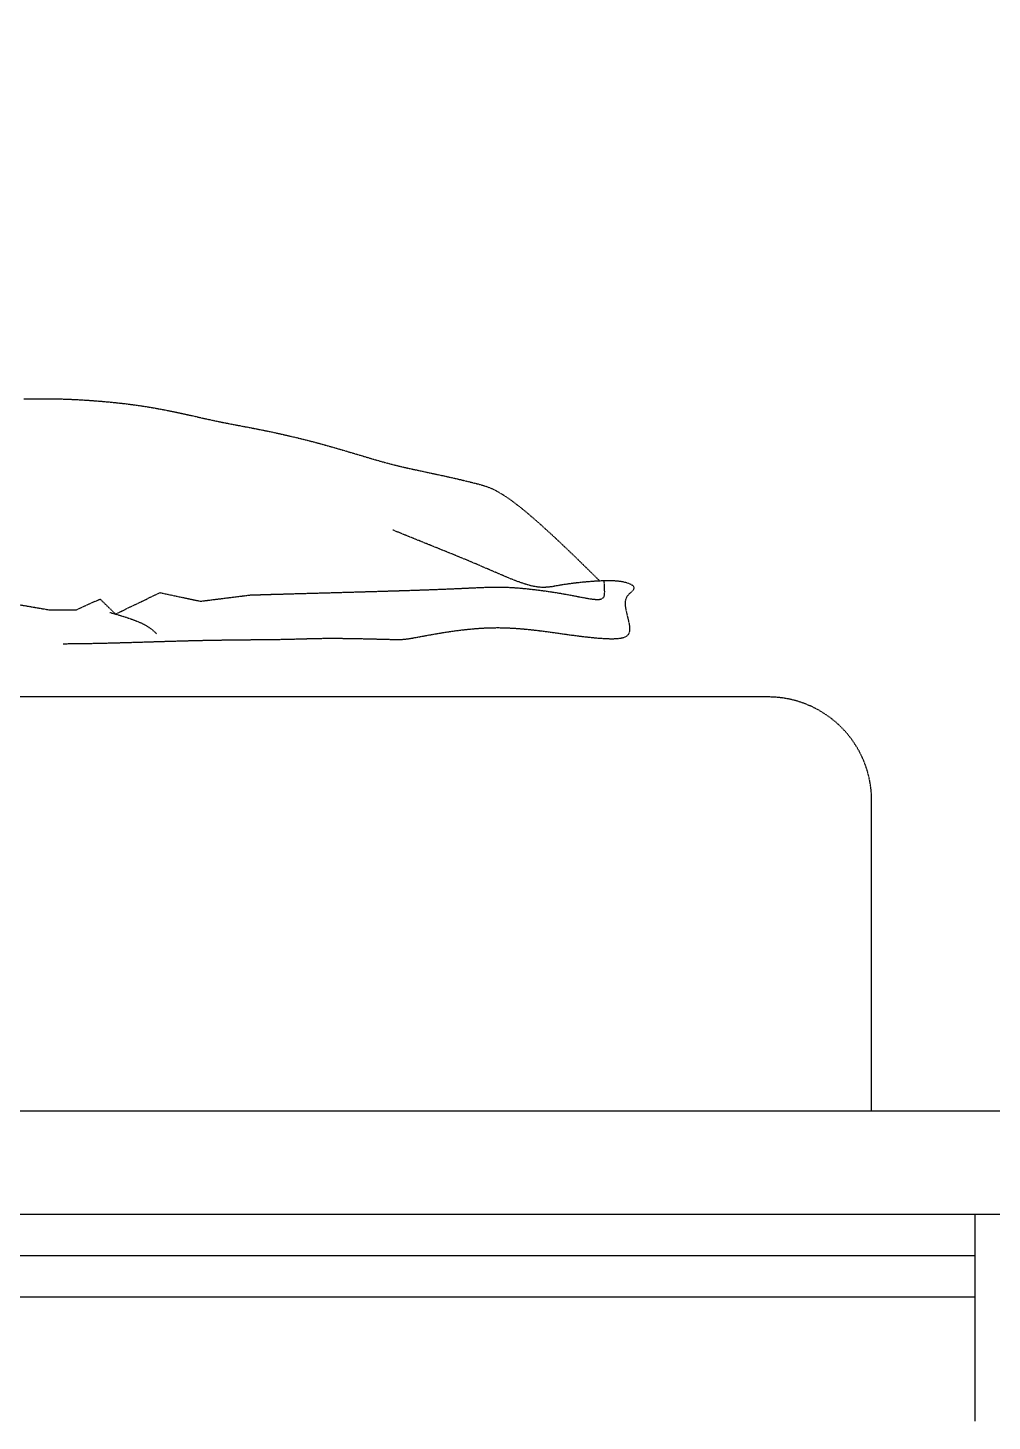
# Model space of a CAD drawing. Header units: millimetres. Extents: x 84840 to 206424, y -288515 to -124389.
# Drawn here: x 113999 to 114349, y -200901 to -200396 of the extents above; entities that cross this region are included whole.
import ezdxf

# ---------------------------------------------------------------- set-up
doc = ezdxf.new("R2010")
doc.units = ezdxf.units.MM
doc.linetypes.add('DASHED2', pattern=[0.375, 0.25, -0.125])

# ---------------------------------------------------------------- blocks, each defined once
blk = doc.blocks.new('0089')
at = {"color": 6, "linetype": 'DASHED2'}
for p, q in [((77976.96814364742, -31822.21021102412), (77980.02942384582, -31822.13601654253)), ((77980.02942384582, -31822.13601654253), (77983.16104751627, -31822.08525189801)), ((77983.16104751627, -31822.08525189801), (77986.39148660551, -31822.06461132734)), ((77986.39148660551, -31822.06461132734), (77989.7492130528, -31822.08078907101)), ((77989.7492130528, -31822.08078907101), (77993.26269879739, -31822.14047937139)), ((77993.26269879739, -31822.14047937139), (77996.95064595144, -31822.24926079481)), ((77996.95064595144, -31822.24926079481), (78000.7926772515, -31822.40824927387)), ((78000.7926772515, -31822.40824927387), (78004.75864557724, -31822.61744505956)), ((78004.75864557724, -31822.61744505956), (78008.81840383064, -31822.87684841125)), ((78008.81840383064, -31822.87684841125), (78012.94180489879, -31823.18645959391)), ((78012.94180489879, -31823.18645959391), (78017.09870168369, -31823.54627885899)), ((78017.09870168369, -31823.54627885899), (78021.25894705753, -31823.95630646727)), ((78021.25894705753, -31823.95630646727), (78025.39239392977, -31824.41654267951)), ((78025.39239392977, -31824.41654267951), (78029.46889518003, -31824.92698775275)), ((78029.46889518003, -31824.92698775275), (78033.45830370288, -31825.48764194592)), ((78033.45830370288, -31825.48764194592), (78037.3352178688, -31826.09683182879)), ((78037.3352178688, -31826.09683182879), (78041.09321789246, -31826.74618921473)), ((78041.09321789246, -31826.74618921473), (78044.73062948685, -31827.42567222795)), ((78044.73062948685, -31827.42567222795), (78048.24577835004, -31828.12523899271)), ((78048.24577835004, -31828.12523899271), (78051.63699018012, -31828.83484763323)), ((78051.63699018012, -31828.83484763323), (78054.90259067516, -31829.54445627375)), ((78054.90259067516, -31829.54445627375), (78058.04090554069, -31830.24402303665)), ((78058.04090554069, -31830.24402303665), (78061.05026046734, -31830.92350605174)), ((78061.05026046734, -31830.92350605174), (78063.92898116808, -31831.57286343767)), ((78063.92898116808, -31831.57286343767), (78066.675393341, -31832.18205332008)), ((78066.675393341, -31832.18205332008), (78069.29200957518, -31832.74410218975)), ((78069.29200957518, -31832.74410218975), (78071.79809008341, -31833.26430999718)), ((78071.79809008341, -31833.26430999718), (78074.21708196204, -31833.75104505799)), ((78074.21708196204, -31833.75104505799), (78076.57243232231, -31834.21267568736)), ((78076.57243232231, -31834.21267568736), (78078.88758826058, -31834.65757020187)), ((78078.88758826058, -31834.65757020187), (78081.18599688809, -31835.0940969181)), ((78081.18599688809, -31835.0940969181), (78083.49110530119, -31835.53062415353)), ((78083.49110530119, -31835.53062415353), (78085.82636061113, -31835.97552022009)), ((78085.82636061113, -31835.97552022009), (78088.21520991425, -31836.43715343668)), ((78088.21520991425, -31836.43715343668), (78090.68110032182, -31836.92389211847)), ((78090.68110032182, -31836.92389211847), (78093.24217539828, -31837.44270981892)), ((78093.24217539828, -31837.44270981892), (78095.89536458801, -31837.99500104084)), ((78095.89536458801, -31837.99500104084), (78098.6322938035, -31838.58076552718)), ((78098.6322938035, -31838.58076552718), (78101.44458895724, -31839.2000030209)), ((78101.44458895724, -31839.2000030209), (78104.32387595426, -31839.85271325937)), ((78104.32387595426, -31839.85271325937), (78107.26178070705, -31840.53889598369)), ((78107.26178070705, -31840.53889598369), (78110.249929143, -31841.25855094238)), ((78110.249929143, -31841.25855094238), (78113.2799471448, -31842.0116778691)), ((78113.2799471448, -31842.0116778691), (78116.34346064727, -31842.7982765068)), ((78116.34346064727, -31842.7982765068), (78119.43209555547, -31843.61834660216)), ((78119.43209555547, -31843.61834660216), (78122.53580300312, -31844.4702143301)), ((78122.53580300312, -31844.4702143301), (78125.63783507596, -31845.34551163248)), ((78125.63783507596, -31845.34551163248), (78128.71976908098, -31846.23419689803)), ((78128.71976908098, -31846.23419689803), (78131.76318231027, -31847.12622850804)), ((78131.76318231027, -31847.12622850804), (78134.74965209316, -31848.01156484379)), ((78134.74965209316, -31848.01156484379), (78137.66075571429, -31848.88016428842)), ((78137.66075571429, -31848.88016428842), (78140.47807049553, -31849.72198522507)), ((78140.47807049553, -31849.72198522507), (78143.18317373644, -31850.52698603689)), ((78143.18317373644, -31850.52698603689), (78145.75764274399, -31851.28512510887)), ((78145.75764274399, -31851.28512510887), (78148.18305481772, -31851.98636081858)), ((78148.18305481772, -31851.98636081858), (78150.44964038383, -31852.62399880259)), ((78150.44964038383, -31852.62399880259), (78152.58224225591, -31853.20473368696)), ((78152.58224225591, -31853.20473368696), (78154.6143563519, -31853.73860734745)), ((78154.6143563519, -31853.73860734745), (78156.5794786046, -31854.23566165796)), ((78156.5794786046, -31854.23566165796), (78158.51110493194, -31854.70593849613)), ((78158.51110493194, -31854.70593849613), (78160.44273125927, -31855.15947973399)), ((78160.44273125927, -31855.15947973399), (78162.40785351198, -31855.6063272529)), ((78162.40785351198, -31855.6063272529), (78164.43996760796, -31856.05652292489)), ((78164.43996760796, -31856.05652292489), (78166.5725694726, -31856.52010862759)), ((78166.5725694726, -31856.52010862759), (78168.83915504615, -31857.00712623677)), ((78168.83915504615, -31857.00712623677), (78171.2633110414, -31857.52552553682)), ((78171.2633110414, -31857.52552553682), (78173.82898745488, -31858.07488795414)), ((78173.82898745488, -31858.07488795414), (78176.51022508543, -31858.65270282744)), ((78176.51022508543, -31858.65270282744), (78179.28106473933, -31859.25645949363)), ((78179.28106473933, -31859.25645949363), (78182.115547208, -31859.88364728956)), ((78182.115547208, -31859.88364728956), (78184.98771329026, -31860.53175555213)), ((78184.98771329026, -31860.53175555213), (78187.87160378497, -31861.19827361821)), ((78187.87160378497, -31861.19827361821), (78190.7412594984, -31861.88069082468)), ((78190.7412594984, -31861.88069082468), (78193.57072122197, -31862.57649651213)), ((78193.57072122197, -31862.57649651213), (78196.33402975451, -31863.28318001001)), ((78196.33402975451, -31863.28318001001), (78199.04578992527, -31864.03802549138)), ((78199.04578992527, -31864.03802549138), (78201.88286259572, -31865.03749643496)), ((78201.88286259572, -31865.03749643496), (78205.06267268758, -31866.51785115383)), ((78205.06267268758, -31866.51785115383), (78208.80264508526, -31868.7153479573)), ((78208.80264508526, -31868.7153479573), (78213.32020470302, -31871.86624516032)), ((78213.32020470302, -31871.86624516032), (78218.83277642529, -31876.2068010722)), ((78218.83277642529, -31876.2068010722), (78225.55778516631, -31881.97327400229)), ((78225.55778516631, -31881.97327400229), (78233.71265581797, -31889.4019222655)), ((78161.43366885732, -31888.09062982953), (78155.08185969095, -31885.49905721887)), ((78167.06998849462, -31890.38183248087), (78161.43366885732, -31888.09062982953)), ((78172.07145161729, -31892.40887274451), (78167.06998849462, -31890.38183248087)), ((78233.71265581797, -31889.4019222655), (78243.51481327962, -31898.72900416932)), ((78176.51869126211, -31894.20795819021), (78172.07145161729, -31892.40887274451)), ((78180.49234045099, -31895.8152963896), (78176.51869126211, -31894.20795819021)), ((78184.07303220581, -31897.2670949157), (78180.49234045099, -31895.8152963896)), ((78187.34139955591, -31898.59956133782), (78184.07303220581, -31897.2670949157)), ((78190.37807553064, -31899.84890322431), (78187.34139955591, -31898.59956133782)), ((78193.26369314443, -31901.05132815099), (78190.37807553064, -31899.84890322431)), ((78196.07888542663, -31902.24304368391), (78193.26369314443, -31901.05132815099)), ((78198.88761438977, -31903.45107799579), (78196.07888542663, -31902.24304368391)), ((78201.68715792696, -31904.66574165269), (78198.88761438977, -31903.45107799579)), ((78204.45812294434, -31905.86816582127), (78201.68715792696, -31904.66574165269)), ((78243.51481327962, -31898.72900416932), (78255.18168245058, -31910.19077802679)), ((78207.18111632566, -31907.03948166638), (78204.45812294434, -31905.86816582127)), ((78209.83674496214, -31908.16082035049), (78207.18111632566, -31907.03948166638)), ((78212.40561573755, -31909.21331303983), (78209.83674496214, -31908.16082035049)), ((78214.86833553563, -31910.17809090062), (78212.40561573755, -31909.21331303983)), ((78217.20551126252, -31911.03628509908), (78214.86833553563, -31910.17809090062)), ((78219.39774979453, -31911.76902679398), (78217.20551126252, -31911.03628509908)), ((78221.42565802287, -31912.35744716084), (78219.39774979453, -31911.76902679398)), ((78237.74856286298, -31911.93773161291), (78236.2253777663, -31912.18745063848)), ((78239.34727950941, -31911.69923118918), (78237.74856286298, -31911.93773161291)), ((78241.00519647251, -31911.47296947284), (78239.34727950941, -31911.69923118918)), ((78242.7059825192, -31911.25996658063), (78241.00519647251, -31911.47296947284)), ((78244.43330641638, -31911.06124261624), (78242.7059825192, -31911.25996658063)), ((78246.17083693098, -31910.87781768895), (78244.43330641638, -31911.06124261624)), ((78247.9022428299, -31910.71071190803), (78246.17083693098, -31910.87781768895)), ((78249.61119287263, -31910.56094538278), (78247.9022428299, -31910.71071190803)), ((78251.28135583352, -31910.42953822433), (78249.61119287263, -31910.56094538278)), ((78252.89640047203, -31910.31751053638), (78251.28135583352, -31910.42953822433)), ((78254.44305772136, -31910.22588238909), (78252.89640047203, -31910.31751053638)), ((78255.9203071798, -31910.15567367381), (78254.44305772136, -31910.22588238909)), ((78257.33019058954, -31910.10790423906), (78255.9203071798, -31910.15567367381)), ((78258.67474970769, -31910.08359393521), (78257.33019058954, -31910.10790423906)), ((78257.35604729305, -31911.57629534227), (78257.33019058954, -31910.1079042372)), ((78257.41456484597, -31912.92024964883), (78257.35604729305, -31911.57629534227)), ((78259.95602630626, -31910.08376261263), (78258.67474970769, -31910.08359393521)), ((78261.17606211256, -31910.10943011797), (78259.95602630626, -31910.08376261263)), ((78262.33689889859, -31910.1616163016), (78261.17606211256, -31910.10943011797)), ((78263.44057842146, -31910.2413410139), (78262.33689889859, -31910.1616163016)), ((78264.48914243083, -31910.34962410151), (78263.44057842146, -31910.2413410139)), ((78265.4846326838, -31910.48748541481), (78264.48914243083, -31910.34962410151)), ((78266.42772993993, -31910.65526488281), (78265.4846326838, -31910.48748541481)), ((78267.31367101322, -31910.85058274909), (78266.42772993993, -31910.65526488281)), ((78268.13633171271, -31911.07037933587), (78267.31367101322, -31910.85058274909)), ((78268.88958783995, -31911.31159496351), (78268.13633171271, -31911.07037933587)), ((78269.56731523375, -31911.57116995609), (78268.88958783995, -31911.31159496351)), ((78270.16338969569, -31911.84604463584), (78269.56731523375, -31911.57116995609)), ((78270.67168703477, -31912.13315932496), (78270.16338969569, -31911.84604463584)), ((78271.08608307492, -31912.42945434569), (78270.67168703477, -31912.13315932496)), ((77952.79206343542, -31917.87693402029), (77988.94002011965, -31924.06934857226)), ((78021.2017343099, -31926.14757231108), (78042.64574733924, -31915.81287956095)), ((78042.64574733924, -31915.81287956095), (78062.26897770714, -31919.94111406661)), ((78062.26897770714, -31919.94111406661), (78086.2459100465, -31916.93887334733)), ((78086.2459100465, -31916.93887334733), (78097.27877894591, -31916.5832612612)), ((78086.2459100465, -31916.93887334733), (78093.40656237106, -31916.71672222062)), ((78093.40656237106, -31916.71672222062), (78101.50020234834, -31916.47891843363)), ((78101.50020234834, -31916.47891843363), (78110.30351847212, -31916.22833462476)), ((78110.30351847212, -31916.22833462476), (78119.5931992362, -31915.96784343614)), ((78119.5931992362, -31915.96784343614), (78129.14593315672, -31915.70031750432)), ((78129.14593315672, -31915.70031750432), (78138.73840872745, -31915.42862946956)), ((78138.73840872745, -31915.42862946956), (78148.1473144422, -31915.15565196841)), ((78148.1473144422, -31915.15565196841), (78157.14933880966, -31914.88425764113)), ((78157.14933880966, -31914.88425764113), (78165.5211703385, -31914.61731912612)), ((78165.5211703385, -31914.61731912612), (78173.03949752997, -31914.35770907297)), ((78173.03949752997, -31914.35770907297), (78179.53889621596, -31914.10867124467)), ((78179.53889621596, -31914.10867124467), (78185.08549167018, -31913.87493401437)), ((78185.08549167018, -31913.87493401437), (78189.80329647462, -31913.66159688352)), ((78189.80329647462, -31913.66159688352), (78193.81632324855, -31913.47375936477)), ((78193.81632324855, -31913.47375936477), (78197.24858458887, -31913.31652095958)), ((78197.24858458887, -31913.31652095958), (78200.22409309249, -31913.19498117312)), ((78200.22409309249, -31913.19498117312), (78202.8668613712, -31913.11423951059)), ((78202.8668613712, -31913.11423951059), (78205.30090202938, -31913.07939548462)), ((78205.30090202938, -31913.07939548462), (78207.65022765647, -31913.09554859481)), ((78207.65022765647, -31913.09554859481), (78210.03885085683, -31913.16779835007)), ((78210.03885085683, -31913.16779835007), (78212.56518219213, -31913.29954437955)), ((78212.56518219213, -31913.29954437955), (78215.22522397141, -31913.48738678961)), ((78215.22522397141, -31913.48738678961), (78217.98937648337, -31913.7262258236)), ((78217.98937648337, -31913.7262258236), (78220.82803999435, -31914.01096170626)), ((78220.82803999435, -31914.01096170626), (78223.71161477815, -31914.33649467907)), ((78223.2776681314, -31912.7887119767), (78221.42565802287, -31912.35744716084)), ((78224.97351344477, -31913.07412548779), (78223.2776681314, -31912.7887119767)), ((78223.71161477815, -31914.33649467907), (78226.61050110112, -31914.69772497236)), ((78226.54075258027, -31913.23102656423), (78224.97351344477, -31913.07412548779)), ((78228.00694416265, -31913.27675407051), (78226.54075258027, -31913.23102656423)), ((78226.61050110112, -31914.69772497236), (78229.49509924452, -31915.08955282203)), ((78229.39964681666, -31913.22864687114), (78228.00694416265, -31913.27675407051)), ((78230.74641915213, -31913.10404383435), (78229.39964681666, -31913.22864687114)), ((78229.49509924452, -31915.08955282203), (78232.33580946724, -31915.50687846213)), ((78232.07481979381, -31912.92028382837), (78230.74641915213, -31913.10404383435)), ((78233.41240736644, -31912.69470571584), (78232.07481979381, -31912.92028382837)), ((78232.33580946724, -31915.50687846213), (78235.10303206544, -31915.94460212669)), ((78234.78674048733, -31912.44464836313), (78233.41240736644, -31912.69470571584)), ((78236.2253777663, -31912.18745063848), (78234.78674048733, -31912.44464836313)), ((78235.10303206544, -31915.94460212669), (78237.76716729056, -31916.39762404977)), ((78237.76716729056, -31916.39762404977), (78240.30201768677, -31916.859144608)), ((78240.30201768677, -31916.859144608), (78242.69499481271, -31917.31556475206)), ((78242.69499481271, -31917.31556475206), (78244.93691250484, -31917.75158557339)), ((78244.93691250484, -31917.75158557339), (78247.0185845996, -31918.15190816342)), ((78247.0185845996, -31918.15190816342), (78248.93082491856, -31918.50123361542)), ((78248.93082491856, -31918.50123361542), (78250.66444728326, -31918.78426301896)), ((78250.66444728326, -31918.78426301896), (78252.21026553761, -31918.98569747104)), ((78255.62903387647, -31918.94744201979), (78256.33806812565, -31918.67239727869)), ((78256.33806812565, -31918.67239727869), (78256.8511324207, -31918.25660126141)), ((78256.8511324207, -31918.25660126141), (78257.19680562417, -31917.7020932757)), ((78257.19680562417, -31917.7020932757), (78257.4036665688, -31917.01091263114)), ((78257.4036665688, -31917.01091263114), (78257.50029411714, -31916.18509863733)), ((78257.47716440808, -31914.13772783658), (78257.41456484597, -31912.92024964883)), ((78257.51526710938, -31915.22669060199), (78257.47716440808, -31914.13772783658)), ((78257.50029411714, -31916.18509863733), (78257.51526710938, -31915.22669060199)), ((78267.66683969449, -31919.42407396107), (78267.82810751151, -31918.84968283071)), ((78267.82810751151, -31918.84968283071), (78268.03632727067, -31918.32832880176)), ((78268.03632727067, -31918.32832880176), (78268.28537457238, -31917.8528718841)), ((78268.28537457238, -31917.8528718841), (78268.56912502449, -31917.41617209322)), ((78268.56912502449, -31917.41617209322), (78268.88145421993, -31917.01108945018)), ((78268.88145421993, -31917.01108945018), (78269.2162377442, -31916.63048396862)), ((78269.2162377442, -31916.63048396862), (78269.56735121261, -31916.26721566214)), ((78269.56735121261, -31916.26721566214), (78269.92764963012, -31915.91516461826)), ((78269.92764963012, -31915.91516461826), (78270.28590564977, -31915.57229117907)), ((78270.28590564977, -31915.57229117907), (78270.62987131428, -31915.2375757531)), ((78270.62987131428, -31915.2375757531), (78270.94729871105, -31914.90999875261)), ((78270.94729871105, -31914.90999875261), (78271.22593987535, -31914.58854058801)), ((78271.40045362513, -31912.73187002211), (78271.08608307492, -31912.42945434569)), ((78271.22593987535, -31914.58854058801), (78271.4535468797, -31914.27218167155)), ((78271.60867450188, -31913.0373466727), (78271.40045362513, -31912.73187002211)), ((78271.4535468797, -31914.27218167155), (78271.61787178915, -31913.9599024099)), ((78271.7076835389, -31913.34350450008), (78271.60867450188, -31913.0373466727)), ((78271.61787178915, -31913.9599024099), (78271.70666665386, -31913.65068321532)), ((78271.70666665386, -31913.65068321532), (78271.7076835389, -31913.34350450008)), ((77988.94002011965, -31924.06934857226), (78002.36645192455, -31924.06934857226)), ((78002.36645192455, -31924.06934857226), (78013.7274239118, -31918.90902404345)), ((78013.7274239118, -31918.90902404345), (78021.2017343099, -31926.14757231108)), ((78018.37551210623, -31925.32980082787), (78020.33035037469, -31925.89221094592)), ((78252.21026553761, -31918.98569747104), (78253.55909350317, -31919.09023805938)), ((78253.55909350317, -31919.09023805938), (78254.70174500893, -31919.08258587911)), ((78254.70174500893, -31919.08258587911), (78255.62903387647, -31918.94744201979)), ((78267.5096575151, -31920.76052743985), (78267.55864822667, -31920.05864216803)), ((78267.52599195193, -31921.5368697629), (78267.5096575151, -31920.76052743985)), ((78267.61071377795, -31922.39140920757), (78267.52599195193, -31921.5368697629)), ((78267.55864822667, -31920.05864216803), (78267.66683969449, -31919.42407396107)), ((78267.75463656883, -31923.31428621567), (78267.61071377795, -31922.39140920757)), ((78267.945511734, -31924.29224131673), (78267.75463656883, -31923.31428621567)), ((78268.17109069775, -31925.31201504215), (78267.945511734, -31924.29224131673)), ((78268.41912486206, -31926.36034792519), (78268.17109069775, -31925.31201504215)), ((78020.33035037469, -31925.89221094592), (78022.07311825256, -31926.40293367809)), ((78022.07311825256, -31926.40293367809), (78023.62819989573, -31926.86935316256)), ((78023.62819989573, -31926.86935316256), (78025.0199794526, -31927.29885353192)), ((78025.0199794526, -31927.29885353192), (78026.27284107904, -31927.69881892062)), ((78026.27284107904, -31927.69881892062), (78027.41116892349, -31928.07663346312)), ((78027.41116892349, -31928.07663346312), (78028.45934713434, -31928.43968129574)), ((78028.45934713434, -31928.43968129574), (78029.44175987493, -31928.79534655294)), ((78029.44175987493, -31928.79534655294), (78030.38279127877, -31929.15101336731)), ((78030.38279127877, -31929.15101336731), (78031.30682553153, -31929.5140658789)), ((78031.30682553153, -31929.5140658789), (78032.2343061621, -31929.8923804131)), ((78032.2343061621, -31929.8923804131), (78033.16991441499, -31930.29580209448)), ((78033.16991441499, -31930.29580209448), (78034.1143909226, -31930.73466824598)), ((78034.1143909226, -31930.73466824598), (78035.06847633224, -31931.21931618868)), ((78035.06847633224, -31931.21931618868), (78036.03291128378, -31931.76008324369)), ((78036.03291128378, -31931.76008324369), (78037.00843641709, -31932.36730673022)), ((78268.67736563634, -31927.4239804954), (78268.41912486206, -31926.36034792519)), ((78268.93356444489, -31928.4896532823), (78268.67736563634, -31927.4239804954)), ((78269.17547269713, -31929.54410681917), (78268.93356444489, -31928.4896532823)), ((78269.39084180247, -31930.5740816374), (78269.17547269713, -31929.54410681917)), ((78269.56742317777, -31931.56631826467), (78269.39084180247, -31930.5740816374)), ((78269.69126727234, -31932.5089172092), (78269.56742317777, -31931.56631826467)), ((78037.00843641709, -31932.36730673022), (78037.99579237204, -31933.05132396935)), ((78037.99579237204, -31933.05132396935), (78038.99571978848, -31933.82247228405)), ((78038.99571978848, -31933.82247228405), (78040.00895931374, -31934.69108899354)), ((78040.00895931374, -31934.69108899354), (78041.03625158023, -31935.66751142076)), ((78052.59929124068, -31939.11524245), (78057.4483414198, -31938.98740506588)), ((78057.4483414198, -31938.98740506588), (78062.20042691182, -31938.87588734782)), ((78062.20042691182, -31938.87588734782), (78066.83241246443, -31938.78357925868)), ((78066.83241246443, -31938.78357925868), (78071.33068929415, -31938.70861094302)), ((78071.33068929415, -31938.70861094302), (78075.68403022538, -31938.6479225964)), ((78075.68403022538, -31938.6479225964), (78079.88120808254, -31938.59845440878)), ((78079.88120808254, -31938.59845440878), (78083.91099571239, -31938.55714657527)), ((78083.91099571239, -31938.55714657527), (78087.76216593932, -31938.52093928351)), ((78087.76216593932, -31938.52093928351), (78091.4234915803, -31938.48677273138)), ((78091.4234915803, -31938.48677273138), (78094.88374547462, -31938.45158711119)), ((78094.88374547462, -31938.45158711119), (78098.13170046161, -31938.41232261105)), ((78098.13170046161, -31938.41232261105), (78101.15612935077, -31938.36591942466)), ((78101.15612935077, -31938.36591942466), (78103.95482084702, -31938.31033763892)), ((78103.95482084702, -31938.31033763892), (78106.56162709545, -31938.24761690988)), ((78106.56162709545, -31938.24761690988), (78109.0194160993, -31938.18081678307)), ((78109.0194160993, -31938.18081678307), (78111.37105585437, -31938.11299680776)), ((78111.37105585437, -31938.11299680776), (78113.65941437136, -31938.0472165276)), ((78113.65941437136, -31938.0472165276), (78115.92735966097, -31937.98653549745)), ((78115.92735966097, -31937.98653549745), (78118.217759719, -31937.93401326097)), ((78118.217759719, -31937.93401326097), (78120.5734825487, -31937.89270936509)), ((78120.5734825487, -31937.89270936509), (78123.03739616822, -31937.86568336046)), ((78123.03739616822, -31937.86568336046), (78125.6523685659, -31937.85599479123)), ((78125.6523685659, -31937.85599479123), (78128.44510716002, -31937.86568336046)), ((78128.44510716002, -31937.86568336046), (78131.37767693948, -31937.89270936509)), ((78131.37767693948, -31937.89270936509), (78134.3959822933, -31937.93401326097)), ((78134.3959822933, -31937.93401326097), (78137.4459276254, -31937.98653549745)), ((78137.4459276254, -31937.98653549745), (78140.47341731738, -31938.0472165276)), ((78140.47341731738, -31938.0472165276), (78143.42435576569, -31938.11299680776)), ((78143.42435576569, -31938.11299680776), (78146.24464735936, -31938.18081678307)), ((78146.24464735936, -31938.18081678307), (78148.88019650977, -31938.24761690988)), ((78148.88019650977, -31938.24761690988), (78151.27690759103, -31938.31033763892)), ((78151.27690759103, -31938.31033763892), (78153.38068500708, -31938.36591942466)), ((78153.38068500708, -31938.36591942466), (78155.15886729013, -31938.41062270894)), ((78155.15886729013, -31938.41062270894), (78156.66452956747, -31938.43798790729)), ((78156.66452956747, -31938.43798790729), (78157.9721811096, -31938.44087542451)), ((78157.9721811096, -31938.44087542451), (78159.15633119445, -31938.41214566535)), ((78159.15633119445, -31938.41214566535), (78160.29148908507, -31938.34465903646)), ((78160.29148908507, -31938.34465903646), (78161.45216405939, -31938.23127594448)), ((78161.45216405939, -31938.23127594448), (78162.7128653879, -31938.06485679603)), ((78162.7128653879, -31938.06485679603), (78164.14810233365, -31937.83826199218)), ((78164.14810233365, -31937.83826199218), (78165.83238417457, -31937.544351947)), ((78165.83238417457, -31937.544351947), (78167.8402201886, -31937.17598705782)), ((78167.8402201886, -31937.17598705782), (78170.22638658981, -31936.73095741725)), ((78170.22638658981, -31936.73095741725), (78172.96672744106, -31936.22677184499)), ((78172.96672744106, -31936.22677184499), (78176.01735374879, -31935.6858688411)), ((78176.01735374879, -31935.6858688411), (78179.33437651943, -31935.13068690753)), ((78179.33437651943, -31935.13068690753), (78182.87390676688, -31934.58366454809)), ((78182.87390676688, -31934.58366454809), (78186.59205550503, -31934.0672402647)), ((78186.59205550503, -31934.0672402647), (78190.4449337403, -31933.60385255559)), ((78190.4449337403, -31933.60385255559), (78194.38865247916, -31933.21593993015)), ((78194.38865247916, -31933.21593993015), (78198.37932272803, -31932.92594088471)), ((78198.37932272803, -31932.92594088471), (78202.3730555008, -31932.75629392124)), ((78202.3730555008, -31932.75629392124), (78206.33242603939, -31932.72280798151)), ((78206.33242603939, -31932.72280798151), (78210.24586648296, -31932.8147737649)), ((78210.24586648296, -31932.8147737649), (78214.10827318381, -31933.01485239758)), ((78214.10827318381, -31933.01485239758), (78217.91454253893, -31933.30570501878)), ((78217.91454253893, -31933.30570501878), (78221.65957089316, -31933.66999276399)), ((78221.65957089316, -31933.66999276399), (78225.33825462114, -31934.09037676125)), ((78225.33825462114, -31934.09037676125), (78228.94549009006, -31934.54951814559)), ((78228.94549009006, -31934.54951814559), (78232.47617367457, -31935.03007805764)), ((78232.47617367457, -31935.03007805764), (78235.92520173441, -31935.51471762217)), ((78235.92520173441, -31935.51471762217), (78239.28747063677, -31935.98609798073)), ((78239.28747063677, -31935.98609798073), (78242.55566540908, -31936.42858014113)), ((78242.55566540908, -31936.42858014113), (78245.71362570475, -31936.83332462978)), ((78245.71362570475, -31936.83332462978), (78248.74297983001, -31937.19319185658)), ((78248.74297983001, -31937.19319185658), (78251.62535608362, -31937.5010422249)), ((78251.62535608362, -31937.5010422249), (78254.34238277923, -31937.74973614185)), ((78254.34238277923, -31937.74973614185), (78256.8756882156, -31937.93213401406)), ((78256.8756882156, -31937.93213401406), (78259.2069007064, -31938.04109624072)), ((78259.2069007064, -31938.04109624072), (78261.31764855783, -31938.06948323591)), ((78261.31764855783, -31938.06948323591), (78263.18956006865, -31938.01015540256)), ((78263.18956006865, -31938.01015540256), (78264.80426355253, -31937.85597314543)), ((78264.80426355253, -31937.85597314543), (78266.15019165527, -31937.60183674141)), ((78266.15019165527, -31937.60183674141), (78267.24299437355, -31937.25080595768)), ((78267.24299437355, -31937.25080595768), (78268.10512605112, -31936.80798042982)), ((78268.10512605112, -31936.80798042982), (78268.75904102426, -31936.27845979153)), ((78268.75904102426, -31936.27845979153), (78269.2271936367, -31935.66734367653)), ((78269.2271936367, -31935.66734367653), (78269.53203822474, -31934.97973172783)), ((78269.53203822474, -31934.97973172783), (78269.69602913212, -31934.22072357542)), ((78269.74162070255, -31933.39541885673), (78269.69126727234, -31932.5089172092)), ((78269.69602913212, -31934.22072357542), (78269.74162070255, -31933.39541885673)), ((77995.93961261015, -31940.48065451576), (78000.07521839987, -31940.45005514144)), ((78000.07521839987, -31940.45005514144), (78004.36494549911, -31940.39905618547)), ((78004.36494549911, -31940.39905618547), (78008.8016491736, -31940.327657646)), ((78008.8016491736, -31940.327657646), (78013.37818468164, -31940.2358595249)), ((78013.37818468164, -31940.2358595249), (78018.0843452568, -31940.12434180683)), ((78018.0843452568, -31940.12434180683), (78022.89767605613, -31939.99650442271)), ((78022.89767605613, -31939.99650442271), (78027.79266022693, -31939.85642728812)), ((78027.79266022693, -31939.85642728812), (78032.74378089409, -31939.7081903205)), ((78032.74378089409, -31939.7081903205), (78037.72552118998, -31939.55587343729)), ((78037.72552118998, -31939.55587343729), (78042.71236426185, -31939.40355655222)), ((78042.71236426185, -31939.40355655222), (78047.67879322718, -31939.25531958646)), ((78047.67879322718, -31939.25531958646), (78052.59929124068, -31939.11524245)), ((78336.47116521315, -31966.2308141682), (76636.47116521315, -31966.2308141682)), ((78386.47116521315, -32166.2308141682), (78386.47116521315, -32016.2308141682)), ((76486.47116521315, -32166.2308141682), (78486.47116521315, -32166.2308141682)), ((76586.47116521315, -32166.2308141682), (78386.47116521315, -32166.2308141682)), ((76486.47116521315, -32216.2308141682), (78486.47116521315, -32216.2308141682)), ((78436.47116521315, -32316.2308141682), (78436.47116521315, -32216.2308141682))]:
    blk.add_line(p, q, dxfattribs=at)
blk.add_arc((78336.47116521315, -32016.2308141682), 50, 0, 90, dxfattribs=at)

msp = doc.modelspace()

# ---------------------------------------------------------------- hatches: boundary and pattern name
h = msp.add_hatch()
h.set_pattern_fill('AR-SAND', color=250, scale=4, style=0)
h.set_pattern_definition([(37.50000000000001, (0, 0), (-6.400125183936183, 195.7652949317369), [0, -154.432, 0, -172.72, 0, -165.1]), (7.499999999999999, (0, 0), (179.8093132552011, 286.7300402273417), [0, -83.31200000000001, 0, -139.192, 0, -53.34]), (327.5, (-124.968, 0), (316.3969480965832, 0.5748738714182764), [0, -50.8, 0, -182.88, 0, -238.76]), (317.5, (-124.968, 0), (305.4225809889189, 89.17172930288649), [0, -25.4, 0, -119.888, 0, -137.16])])
h.paths.add_polyline_path([(116404.9513882509, -198400.9737548106), (114710.0309907537, -198400.9737548106), (114710.0309907537, -198427.4277467533), (114687.7576487553, -198427.4277467533, 0.1202389060258601), (114659.0076046345, -198489.4801626876, -0.06347017538570711), (114662.3158771848, -198493.8635011027), (114666.003134278, -198493.8635011027), (114666.003134278, -198512.6021148199), (114656.2112044395, -198512.6021148199), (114931.6188387143, -198926.2123007825, -0.04141810225460122), (114970.3971042003, -198908.0784006245, -0.1511887108807871), (114932.0585384555, -198858.052131153), (115132.0585384556, -198858.052131153, -0.3140007074543923), (115032.0585384555, -198927.7214164498, -0.08767689151701843), (114951.2524862287, -198949.6109395582, 0.09469600660369747), (114930.0173166237, -198954.4476830538, -0.3221540102356639), (114375.6583848555, -198968.6013891695, 0.2023776886577988), (114334.7357541118, -198949.6109395582, -0.08767689151606926), (114253.9297018859, -198927.7214164498, -0.3140007074545423), (114153.9297018858, -198858.052131153), (114353.9297018858, -198858.052131153, -0.1511887108807871), (114315.5911361411, -198908.0784006245, -0.04141810225462759), (114354.3694016271, -198926.2123007825), (114629.7770359019, -198512.6021148199), (114619.9161648794, -198512.6021148198), (114619.9161648794, -198493.8635011027), (114624.6160162133, -198493.8635011027, -0.05020542819162178), (114627.1440923652, -198490.3229478028, 0.1217485412948759), (114598.2305915861, -198427.4277467533), (114574.8717992223, -198427.4277467533), (114574.8717992223, -198400.9737548106), (112879.9514017251, -198400.9737548106), (112879.9514017251, -200300.9737548106), (114379.9514017251, -200300.9737548106), (114379.9514017251, -200840.9737548106), (114412.5904142148, -200840.9737548106), (114412.5904142148, -200450.9737548106), (114556.5003326555, -200450.9737548106), (114556.5003326555, -200450.973705106), (114618.3209186216, -200450.973705106), (114618.3209186216, -200430.973705106), (114664.0003326555, -200430.973705106), (114664.000332655, -200124.6413436931), (114576.5003326545, -200124.6413436951), (114626.5003326481, -199917.9475506382), (114726.5003326481, -199917.9475506345), (114776.5003326555, -200124.6413436905), (114689.000332655, -200124.6413436925), (114689.0003326555, -200430.973705106), (114734.6797466894, -200430.973705106), (114734.6797466894, -200450.973705106), (114799.1005208055, -200450.973705106), (114799.1005208055, -200450.9737548106), (115012.5904142147, -200450.9737548106), (115012.5904142148, -200840.9737548106), (115104.9513882518, -200840.9737548107), (115104.9513882517, -200120.9737548105), (116404.9513882509, -200120.9737548106)])

# ---------------------------------------------------------------- linework, layer by layer
at = {"color": 4}
msp.add_line((112917.4514017251, -200840.9737548106), (114342.4514017251, -200840.9737548106), dxfattribs=at)
at = {"color": 8}
msp.add_line((112917.4514017251, -200855.9737548106), (114342.4514017251, -200855.9737548106), dxfattribs=at)

# ---------------------------------------------------------------- block references
at = {"xscale": 0.75, "yscale": 0.75, "zscale": 0.75}
msp.add_blockref('0089', (55515.09802781521, -176663.8006441844), dxfattribs=at)

doc.saveas('drawing.dxf')
